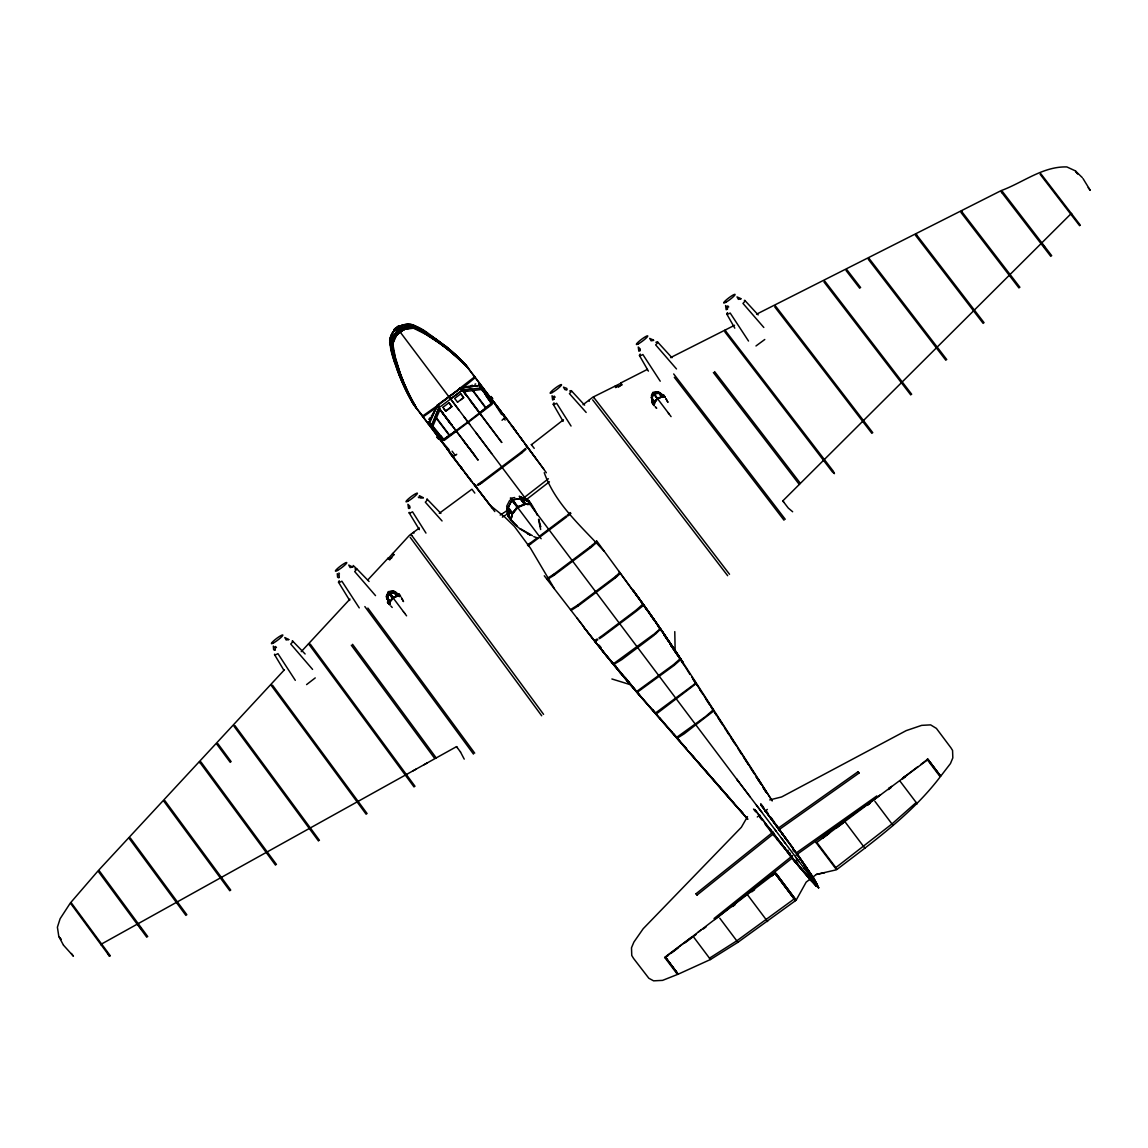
<?xml version="1.0" encoding="UTF-8"?>
<svg xmlns="http://www.w3.org/2000/svg" width="1148" height="1148" viewBox="0 0 1148 1148"><rect width="100%" height="100%" fill="white"/><g stroke="black" fill="none" stroke-linecap="round" stroke-linejoin="round"><path stroke-width="1.5" d="M511.104 519.169L512.022 513.931L508.004 508.908L508.636 516.227L511.19 519.126L511.979 513.945L508.205 508.98L508.851 516.299L511.19 519.126L508.636 516.227M528.539 501.231L521.68 498.605L528.539 501.231L530.692 504.417L525.425 503.843L521.694 498.82L528.539 501.461L530.577 504.532L528.539 501.461L521.694 498.82M451.795 455.153L413.251 404.067A208.735 206.597 -38.1 0 1 396.849 368.91C392.186 355.005 382.428 333.437 401.269 325.558C418.36 320.55 431.763 337.856 445.137 345.806A210.773 208.62 -38.1 0 1 465.6 364.634L504.144 415.719M391.267 342.391L392.214 345.821M391.468 344.859C390.736 331.112 408.401 320.794 419.637 329.634M653.643 340.396L651.088 340.812L649.696 338.387L653.556 340.109M740.962 298.925L738.408 299.341L737.016 296.916L740.862 298.623M787.915 850.123L789.221 854.743L811.076 880.703L818.624 887.791L813.932 878.493L797.702 854.514M789.982 853.093L791.288 857.24M460.248 388.196L479.477 385.455L480.653 387.967M459.186 388.785L474.655 376.845M462.529 389.99L459.946 388.153L469.475 386.144M479.477 385.47L460.563 388.053M275.204 649.768L275.29 648.146L273.339 646.137L273.626 649.711L274.889 650.313M339.162 577.315L339.248 575.679L337.282 573.684L337.584 577.243L338.847 577.86M409.807 507.861L408.516 508.478L407.927 504.302L409.879 506.297L409.492 508.478M660.645 393.276L658.019 391.985L653.456 392.673L657.933 399.188L652.853 393.133L651.59 395.931M393.52 597.807L397.38 596.185L393.592 591.163L389.029 591.837L393.491 598.366L388.426 592.296L386.503 596.472L390.306 601.509L392.932 598.237M447.002 449.083L448.366 450.561M514.691 497.529L511.491 498.16L518.265 508.277L510.401 498.993M654.518 403.852L654.044 405.273L652.437 403.335L651.863 399.002L654.46 402.274L654.532 403.852L651.978 399.059L652.538 403.364L654.116 405.23L652.566 403.379M389.832 604.221L390.004 601.437L387.536 598.208L387.981 602.499L389.631 604.408L389.976 601.466L387.507 598.208L388.096 602.542L389.66 604.393L388.11 602.542L387.536 598.208L390.062 603.016L390.004 601.437M654.231 405.101L654.432 402.302L651.863 399.002M389.76 604.264L389.99 603.073M492.334 400.365L491.559 403.551L467.867 421.933L443.673 439.612L440.344 439.526M389.904 340.526L392.889 333.063M392.056 343.41C393.549 330.696 410.08 322.315 420.484 330.71M392.257 343.424L393.577 338.789M499.796 409.592L500.341 410.64M425.176 333.408L414.902 327.08M431.763 424.846L429.51 423.024M431.634 424.99L438.723 407.999L437.431 404.67L438.665 407.956L474.712 455.254M431.691 425.076L427.745 421.804L428.032 423.181L431.906 426.267L438.78 407.899L462.414 390.09L471.656 389.029M657.374 399.074L654.747 402.345L650.945 397.323M439.914 409.606L438.507 407.597L440.115 409.348L432.466 427.085L441.75 438.966M653.786 394.324L651.964 398.069L654.862 401.857L657.13 398.758L654.862 401.857M657.058 398.629L655.164 401.499M458.841 389.316L437.56 405L429.582 423.038L431.763 424.86M651.461 395.572L652.853 392.487L657.876 391.755L660.531 393.09M392.286 598.524L389.258 593.387L387.522 597.233C389.603 607.909 396.261 591.521 390.406 601.021M396.103 592.268L393.448 590.933L388.426 591.651L386.331 596.271L386.862 599.199M389.459 593.645L387.522 597.233M394.438 329.132C393.018 332.145 402.144 325.271 398.83 325.817M399.102 326.176L394.065 329.691L398.37 326.965M400.336 327.237L399.332 328.472M438.938 407.727L437.732 404.957L428.261 423.87M747.491 816.644L741.35 827.292L643.181 928.732L633.868 942.121L631.5 947.774L631.759 955.48L633.553 958.422L648.835 978.254L653.585 980.837L662.568 980.378L677.492 974.465L664.606 957.289M436.599 407.052L432.394 414.6M643.999 605.642L643.196 604.824L648.95 612.759M517.317 508.119L512.482 513.974L506.655 506.254L509.64 500.442M508.263 507.316L511.649 500.657L508.263 507.316L512.726 513.156L516.93 507.646L512.553 512.984M516.815 507.43L513.256 512.482M491.674 403.235L483.71 391.942M479.778 413.122L491.932 402.819M492.004 403.02L482.605 389.33L463.706 391.712L501.762 442.367M530.304 504.618L525.54 503.714M431.304 416.193L431.892 415.332M434.274 339.119L428.907 335.116M430.227 417.585L428.778 419.393M682.802 662.382L666.314 638.03M567.069 389.789L566.825 388.411L563.481 387.149L564.873 389.574L566.394 389.933M816.931 842.56L837.122 869.309C873.8 841.269 912.029 813.932 940.226 776.823L927.584 760.076M747.779 819.069L712.377 778.416M528.023 504.589L525.454 503.8L521.68 498.605M284.417 669.801L98.226 870.686L70.329 903.031L60.112 918.73L57.4 927.225L58.806 936.424L63.37 945.005M301.25 651.648L349.968 599.084M367.762 579.97L388.053 558.229L389.803 559.865M388.885 559.406L388.211 558.488L409.434 535.327L419.379 527.994M392.659 553.723L393.965 554.699L389.488 559.449L388.053 558.229M696.305 683.49L657.747 712.894L655.953 713.884L652.423 709.464L655.953 713.525M713.31 709.78L705.489 716.596L676.502 737.504M643.54 605.355L637.183 610.506A16.144 2.296 -37 0 1 634.5 612.587L604.939 634.844A16.144 2.296 -37 0 1 602.198 636.853L599.529 638.675M660.157 628.846L654.776 633.466M659.971 629.606L655.365 634.241M596.3 541.426L594.291 543.334M619.762 572.536L616.203 575.865M620.351 573.326L616.777 576.655M642.837 604.164L636.595 609.717A16.144 2.296 -37 0 1 633.911 611.798L604.35 634.069A16.144 2.296 -37 0 1 601.609 636.078L598.94 637.901M597.204 541.87L594.879 544.109M527.348 447.964L525.282 444.29M665.811 636.896L683.16 663.171M394.223 329.62L395.256 328.299M399.26 326.075L397.05 328.012A18.655 18.468 -38.1 0 0 389.846 340.339L390.937 347.959M393.721 331.657L397.165 328.199L406.162 324.597M504.69 417.671L502.035 420.254M504.144 418.331L505.235 417.111L517.705 433.815M548.385 478.759L522.512 498.863M549.418 481.773L525.655 500.169M525.425 448.466L521.508 451.867M525.999 449.255L522.082 452.656M396.663 334.958L392.63 344.142A18.856 18.655 -38.1 0 1 413.868 328.156L416.236 328.773L413.237 324.956L410.884 324.31A18.856 18.669 -38.1 0 0 389.646 340.31M396.706 335.029L397.739 333.968M398.37 333.408L402.704 330.237M397.796 334.039L404.254 329.376L413.883 328.141M457.492 390.133L459.918 388.383L462.257 390.191L459.76 387.837L462.515 390.062L480.883 388.024L492.363 401.456L491.861 399.576L480.237 385.168L482.002 388.799L491.889 401.111L491.473 399.317L480.007 384.68M899.759 780.798L916.176 802.495L891.967 823.948L835.844 867.587M661.334 396.964C650.371 399.935 668.567 397.682 658.464 393.161L654.288 393.764L658.521 393.276M655.307 713.152L693.622 684.782L695.774 682.673L692.89 678.985L696.779 684.997M396.892 596.156L393.29 597.477L389.861 592.942L394.037 592.339L396.892 596.156L394.037 592.339M689.144 751.997L733.572 802.696M396.806 596.056L393.19 597.376L393.979 597.233M570.369 512.582L567.241 515.208M570.943 513.357L567.815 515.997M593.43 544.095L591.981 545.343M594.004 544.884L590.847 547.524M620.336 672.541L600.849 648.907L621.011 673.302L618.083 669.571M620.494 672.427L639.379 695.085M626.851 680.233L624.598 677.234L627.009 680.104M628.874 682.816L626.952 680.032L628.961 682.744M634.815 689.388L635.389 690.393M615.974 576.066L614.582 577.229M616.548 576.856L615.156 578.032M591.837 545.458L590.259 546.749M492.133 404.326L444.262 440.387L440.961 440.387L438.565 437.302M613.161 663.989L653.929 634.155M616.232 666.471L613.764 664.448L621.771 659.626L654.518 634.93M395.185 328.644L396.634 327.481M315.241 677.908L306.588 684.595M520.188 498.619L512.74 499.825L520.073 498.419L524.478 504.302L518.035 506.828L523.689 504.632M614.324 577.444L577.674 605.096M614.912 578.233L578.262 605.871M520.618 452.585L521.364 451.982M521.192 453.374L521.938 452.771M774.211 833.261L697.08 895.038L696.477 894.435L696.047 893.747L773.192 831.956M714.056 918.529L792.565 855.647M714.759 919.548L792.22 858.058M673.618 664.563L680.204 658.708L671.035 645.793M674.206 665.338L680.793 659.483L677.908 655.809M520.475 452.699L481.945 481.672M521.049 453.489L482.533 482.447M590.115 546.864L554.082 574M590.675 547.653L554.685 574.775M594.965 641.158L595.726 642.062L594.865 641.287M460.563 399.877L463.491 397.595L460.75 393.965M673.46 664.692L636.58 691.57L625.488 677.894M462.328 388.182L475.243 377.62L472.359 373.947M566.151 516.069L540.105 535.714M566.739 516.858L530.778 543.894M544.267 575.779L584.289 627.526M674.048 665.467L637.169 692.344M764.783 339.492L755.972 345.964M479.835 412.864L485.819 408.214L472.546 390.492M531.409 444.735L563.453 419.781M583.041 404.727L592.842 397.194L620.953 383.188L621.642 384.092M732.324 906.045L735.079 903.935M732.625 906.547L735.38 904.466M459.501 389.115L442.267 402.116M511.42 426.209L512.668 426.855M513.859 428.405L511.879 425.851M698.242 932.119L700.911 929.995M775.574 872.896L664.864 957.676M751.84 891.838L754.609 889.729M486.034 395.486L482.002 388.799M486.293 392.803C488.201 398.815 483.796 387.134 480.912 386.689M503.168 413.868L515.811 430.916M618.313 387.22L620.322 385.699M696.162 934.429L693.306 936.61L710.483 959.498L737.891 942.307L795.521 900.649L775.718 874.216M703.279 929.005L706.135 926.838M764.812 811.335L767.352 809.412M902.486 778.229L905.298 776.105M902.543 778.287L917.955 766.606M920.768 764.468L927.771 759.158L940.671 776.249L950.472 763.535L952.826 757.867L952.567 750.433L951.003 747.908L936.409 728.406L930.626 724.876L921.657 725.364L906.217 730.616L781.63 796.956L769.72 799.912M812.554 877.316L816.371 874.432L836.591 869.754L815.97 842.445M450.49 398.944L462.457 390.047M390.837 558.559L391.841 557.799M902.687 778.904L905.456 776.809M794.229 898.927L795.521 900.649L775.374 873.786L794.229 898.927L736.786 940.829L709.478 958.178M418.288 329.117L438.866 342.362A208.735 206.597 -38.1 0 1 468.097 367.848M392.874 349.781L392.3 348.691L397.524 366.8L392.358 350.083M397.926 368.666L400.609 376.128M435.91 340.052L443.2 345.505A201.287 199.221 -38.1 0 0 429.711 336.134M404.326 385.054L404.914 386.144L402.675 381.236M449.887 350.743L450.805 351.575L447.433 349.049M412.146 401.326C414.241 405.115 400.796 379.213 407.971 392.3M452.499 352.694L460.118 359.841M407.784 392.386L406.392 388.942M457.119 390.664L437.804 405.043L438.966 404.196M463.505 391.841L462.199 389.746M436.814 437.288L438.88 439.239L437.187 437.001M491.043 396.447L492.736 398.686L490.942 397.079M449.141 449.844L439.655 438.895L453.087 456.488L450.188 453.116M505.134 417.298L491.99 399.547L505.134 417.298L502.207 413.567M470.264 479.649L469.446 478.659L470.393 479.548M537.264 537.852L530.189 543.119M664.922 635.59L672.9 647.271M620.853 673.101L618.6 670.547L620.379 672.599M669.643 643.311L671.738 646.424L669.657 643.339M673.962 649.036L671.738 646.41M440.904 403.135L422.622 416.035M757.293 816.989L759.847 815.08M668.351 955.337L665.51 957.36L678.167 974.207L710.483 959.498M671.121 953.256L678.052 948.047M684.997 942.852L691.928 937.643M436.656 432.81C436.283 433.901 434.963 428.635 429.079 423.698L439.555 438.421L441.205 439.282L432.122 426.382L428.032 423.181M450.217 453.747L462.07 469.058M666.055 956.284L691.397 937.313M810.014 879.239L806.183 882.109L796.095 900.247L775.833 873.284M873.728 799.754L880.573 794.66M888.437 789.551L891.293 787.399M439.153 405.66L423.21 416.824L419.738 412.362M459.329 465.428L461.754 467.652M595.597 642.105L594.922 641.244M838.729 825.57L835.888 827.679L838.743 825.584M816.3 842.804L928.043 759.459L940.671 776.249L927.455 758.814M822.542 838.399L829.502 833.161M836.505 827.966L843.522 822.772M455.871 430.916L449.743 435.393L436.441 417.8M456.129 430.931L442.468 440.043L433.643 428.448M450.934 454.048L463.218 470.522M869.51 802.796L866.726 804.863L869.553 802.839M439.268 513.314L471.928 489.206L474.827 493.095M507.746 509.985L504.446 512.338M633.151 590.732L596.558 540.722M508.105 513.343L506.713 514.318M777.655 828.598L858.001 771.757L858.546 772.36L858.977 773.106L778.631 829.947M796.497 852.763L876.842 795.923M795.995 855.145L877.617 796.884M529.257 543.765L529.989 543.262M529.859 544.539L530.591 544.037M553.164 574.646L553.924 574.115M553.766 575.421L554.513 574.89M577.401 605.297L570.513 609.631M578.004 606.058L571.144 610.377M396.491 327.295L398.155 326.419M398.126 329.447L395.845 330.882M660.043 628.674L658.148 626.22M481.012 482.304L481.787 481.773M481.615 483.078L482.39 482.547M529.07 543.908L527.463 544.984M529.673 544.669L528.051 545.759M553.006 574.761L547.122 578.463M553.594 575.535L547.295 579.453M480.869 482.404L479.233 483.495M481.471 483.179L479.835 484.269M504.015 512.625L500.184 515.065M504.905 515.552L505.794 514.95M666.859 638.532L665.065 635.805M678.525 656.469L679.171 657.043M756.231 776.751L761.167 784.156L756.216 776.737L760.048 782.764M479.089 483.581L477.439 484.614M479.692 484.356L478.027 485.389M504.029 516.112L502.379 517.145M455.899 454.795L456.746 454.264M471.957 481.586L452.886 456.545L455.957 454.866M664.577 397.294L663.401 395.056L664.764 397.179L663.401 395.185L659.383 393.319L661.836 396.706L664.549 397.308L661.865 396.677L659.383 393.319L663.401 395.199L659.411 393.477M400.135 596.486L398.959 594.391L394.955 592.497L398.959 594.348L400.351 596.357L398.959 594.377L394.969 592.669L397.409 595.869L400.107 596.501L397.395 595.884L398.959 596.329M597.261 638.962L594.521 640.541M597.85 639.737L595.224 641.273M398.786 330.265L407.698 326.635L414.83 327.252M399.533 331.227L403.68 328.644L413.309 327.41M389.603 342.75L392.602 346.567L392.544 344.027A18.856 18.655 -38.1 0 1 399.906 331.686L404.268 329.376M413.165 770.796L416.294 769.045M424.114 764.697L427.243 762.961M397.796 326.391L399.346 325.759M476.52 486.264L473.349 483.408M453.618 456.244L452.929 456.617L449.327 451.824M615.529 387.163L621.872 385.082M620.767 382.958L621.556 384.666L620.767 382.958L647.271 369.455M670.561 357.616L734.548 325.286M756.647 314.136L1001.214 190.582C1022.825 182.69 1042.829 166.23 1066.851 166.934L1075.303 170.837L1082.248 177.553M402.876 328.113L403.622 329.074M511.865 514.017L512.008 516.643M666.514 637.771L649.825 613.592M474.928 384.25L475.717 383.92M470.58 385.828L472.416 385.226M404.211 329.304L409.004 328.127M442.454 439.885L443.559 439.598L440.602 436.025M816.371 874.432L824.68 872.724M464.423 387.364L460.592 388.225M519.24 506.34L517.848 506.641L512.74 499.825M518.379 507.316L525.325 504.302L519.499 496.582L528.424 500.485M394.195 592.583L389.861 592.942M657.962 398.629L661.822 396.993L658.019 391.985M447.132 449.255L447.993 450.073M408.444 327.582L413.28 327.596M407.784 324.611L413.352 325.257L436.412 339.464A209.094 206.941 -38.1 0 1 465.557 364.921L471.857 373.272M407.669 326.434L412.548 326.448A18.856 18.655 -38.1 0 0 391.31 342.448L395.156 333.537L396.347 334.57L395.457 333.523M482.576 389.459L491.373 403.637L486.121 407.971L472.99 390.492M501.662 414.571L491.904 399.547L499.667 409.42M793.125 850.711L794.674 851.113M525.468 503.785L528.137 504.46M611.898 678.97L631.199 684.926L607.292 656.441M663.401 397.136L661.836 396.706L659.397 393.448M398.916 596.372L394.955 592.497M387.981 602.499L387.507 598.208M533.763 536.633L537.537 537.967M519.269 496.209L526.817 499.567M520.259 528.64L532.457 535.7M428.678 423.354L439.483 438.378L441.191 439.268M527.693 533.763L530.046 534.968L519.987 528.855M813.961 881.793L818.639 887.791L813.789 881.176L807.876 876.268L794.416 860.541L769.16 827.981L787.499 851.873L780.052 842.187M527.75 533.404L530.06 534.624M439.483 438.378L441.463 439.799L431.662 425.047M439.655 438.895L441.406 439.828M417.872 327.668L410.855 324.511A18.655 18.468 -38.1 0 0 398.456 327.223M416.136 328.658L420.972 331.327M419.594 329.576L424.329 332.332M420.297 330.753L425.664 334.025M858.977 773.106L858.001 771.757M792.364 858.532L809.57 879.009L818.624 887.791C812.339 877.761 800.17 871.289 796.023 860.039M815.941 885.682L818.094 887.002L813.989 878.507L798.477 856.236M422.564 330.366L427.185 333.207M424.286 332.274L450.059 350.614M425.076 333.293L429.797 336.249M425.564 333.91L430.285 336.866M696.047 893.747L697.08 895.038M429.596 336.292L434.848 339.851M798.233 865.578L816.099 884.606M431.748 336.192L436.24 339.32A208.506 206.382 -38.1 0 1 465.442 364.777M434.762 339.736L439.354 342.979M816.271 884.864L798.247 865.42L754.724 809.44L773.192 833.778M438.665 342.405L441.98 344.845M442.339 344.701L450.805 351.575M443.085 345.663L446.342 348.203M459.674 387.924L462.185 390.176M392.501 553.465L393.965 554.699M792.651 511.764L788.289 508.076L782.793 500.901L1071.342 213.442L1071.83 214.073M452.326 352.809L456.014 356.067M454.02 354.589L468.025 367.719M353.154 565.476L355.823 567.973M418.288 497.084L419.106 497.859M744.923 300.518L758.168 314.911M657.603 341.989L671.967 357.731M571.388 390.751L584.633 405.144M792.766 848.501L810.531 873.944M427.271 499.294L440.889 513.429M356.626 568.676L369.068 581.505M292.683 641.129L305.124 653.973M459.358 358.879L463.979 363.859A210.328 208.175 -38.1 0 0 447.562 348.892M435.063 431.39L429.409 423.454L441.119 436.527M655.537 407.095L656.685 408.286L655.235 406.751M390.765 605.914L392.214 607.464M604.135 551.284C582.122 526.932 555.46 504.532 544.252 472.66M727.732 305.87L728.707 306.975M554.197 396.103L555.173 397.208M275.491 646.482L276.467 647.572M728.707 797.487L742.9 813.473M739.47 809.369L743.014 813.372M730.946 800.343L747.664 819.241M615.141 386.144L615.744 387.651M659.483 717.572L686.518 748.668M692.388 755.427L694.741 758.139M698.271 762.2L702.978 767.596M705.331 770.308L710.024 775.718M636.781 691.77L663.544 722.551M668.193 727.904L671.695 731.922M675.182 735.94L679.831 741.292M682.156 743.961L686.82 749.314M584.059 627.54A1490.793 1475.682 -38.1 0 0 639.838 695.674L731.161 800.3M639.852 695.702L731.032 800.457M586.169 412.433L569.437 393.649A11.322 1.607 -37 0 0 569.681 391.038M442.052 520.962L425.32 502.178A11.322 1.607 -37 0 0 426.712 499.193M508.162 508.966L508.794 516.284L511.247 519.097M786.538 850.898L790.886 856.064L780.683 843.091M631.529 685.327L636.58 691.57M619.432 671.609L640.053 695.631M432.638 425.965L437.675 432.064M437.288 432.021L443.745 439.713M793.512 859.895L816.314 886.285L813.487 882.798M441.248 436.384L443.802 439.469L449.428 435.609L436.24 418.173M606.747 656.039L606.13 655.365M606.689 656.096L606.101 655.321M506.813 509.21L507.732 515.753L511.133 519.929M611.382 661.435L613.419 664.046M777.383 839.791L782.879 846.55M602.872 651.002L605.082 653.729M652.882 404.225L654.087 405.718M389.617 604.881L387.407 602.14L387.909 602.887M782.204 845.1L795.334 862.177M481.672 389.057L480.495 386.632L485.618 393.979M599.113 645.162L601.236 647.816M769.964 830.348L774.197 835.744M764.97 824.006L777.684 840.207M583.514 626.851L602.427 650.6M588.752 400.465L589.34 401.226M492.923 401.111L473.579 375.496M502.551 413.682L505.292 417.183M521.766 439.254L522.426 440.344L513.644 428.477M653.599 619.533L654.303 620.078M659.411 627.726L660.287 628.76M664.061 634.944L666.988 638.69L649.036 612.601M671.68 646.338L674.106 649.251M711.129 707.154L713.841 710.598L712.822 711.66L684.251 733.787L677.148 738.236L673.79 734.046M797.587 854.686L810.689 874.145L813.832 881.248L801.792 860.842M792.708 858.345L794.416 860.541M405.488 388.096L406.234 389.057M450.159 452.757L453.087 456.502M614.223 664.075L611.97 662.209M413.352 532.371L413.94 533.131M524.478 504.302L523.675 504.675L524.363 504.087L520.073 498.419M594.262 398.069L593.487 397.065L594.119 397.911M960.905 212.366L1018.994 287.99M846.951 269.794L860.627 287.56M846.033 270.498L859.723 288.263M824.838 281.188L911.684 394.252M823.92 281.891L910.766 394.955M774.713 306.889L810.244 353.067A292.826 0.761 52.4 0 1 819.084 364.576L871.877 433.384M844.928 821.71L864.932 848.243M531.251 444.52L534.222 448.351M1002.52 191.644L1051.712 255.688M1001.601 192.347L1050.807 256.391M916.319 234.493L984.08 322.703M915.415 235.197L983.162 323.406M869.18 258.558L946.77 359.568M868.275 259.261L945.852 360.271M724.833 331.887L764.281 383.174A320.636 0.832 52.4 0 1 774.039 395.888A300.231 0.789 52.4 0 1 832.386 471.943L834.438 473.636L833.319 471.211A300.231 0.789 52.4 0 0 774.972 395.156A320.636 0.832 52.4 0 0 765.214 382.456L724.976 330.165L725.507 330.868M594.549 398.428L644.358 463.189A357.559 0.933 52.5 0 1 653.973 475.731L656.613 479.161A343.639 0.89 52.5 0 1 729.525 574.273M592.669 399.863L654.733 480.596A343.639 0.89 52.5 0 1 727.66 575.708M483.581 390.837L491.459 401.527M783.453 846.636L785.95 849.864M473.78 483.968L490.512 505.665L504.847 517.131L514.361 526.372L530.462 548.184L554.427 588.723M577.057 618.126L583.442 626.421M1040.791 173.692L1080.34 225.18M1040.088 174.223L1079.637 225.726M714.587 371.608L737.303 401.154A332.576 0.861 52.4 0 1 745.425 411.745L747.664 414.643A312.127 0.818 52.4 0 1 799.955 482.806L799.295 484.47L798.735 483.739A312.127 0.818 52.4 0 0 746.444 415.576L744.205 412.677A332.576 0.861 52.4 0 0 736.083 402.101L713.382 372.54M673.689 373.961L708.99 419.895A345.864 0.904 52.4 0 1 717.586 431.074L719.94 434.131A325.558 0.847 52.4 0 1 785.232 519.269M674.307 377.29L707.771 420.828A345.864 0.904 52.4 0 1 716.366 432.007L718.72 435.078A325.558 0.847 52.4 0 1 784.012 520.202M460.807 467.437L494.817 511.578M464.969 472.89L471.555 481.442M456.531 746.659L457.392 747.764M1075.762 171.439L1077.628 173.865M1088.189 187.641L1090.241 190.338L1082.995 178.528M1042.054 243.735L1045.053 247.638M1019.912 287.287L961.364 211.074L961.952 211.863M872.781 432.681L819.988 363.873A292.826 0.761 52.4 0 0 811.162 352.364L775.259 305.712M778.818 828.956L792.924 847.784M474.11 484.399L492.449 508.277M1077.412 173.621L1075.533 171.138M1001.171 191.788L1001.86 192.677M916.678 234.967L915.874 233.905M448.882 396.648L458.755 409.779M499.38 409.362L500.715 411.127M750.161 796.899L736.6 779.018L781.917 838.801M756.389 805.107L761.913 812.368M753.533 809.067L755.614 811.78M759.761 817.218L761.841 819.945M652.853 392.487L669.112 414.026M874.905 801.304L893.072 825.426M450.547 399.03L448.983 396.792M444.118 409.205L445.668 411.257L451.968 406.622L448.997 402.69L442.798 407.468M439.899 409.764L451.738 425.104M500.241 410.496L501.561 412.247M501.159 411.716L503.025 414.198M787.471 841.125L760.823 804.848L777.813 827.636M448.911 402.905L451.695 406.579L445.711 410.984L442.956 407.353M510.43 497.902L539.847 536.977M439.914 409.219L442.884 413.022M439.813 409.305L469.302 448.423M508.004 508.908L511.965 513.96L511.865 516.715M447.878 449.93L449.212 451.681M448.811 451.15L450.676 453.618M767.596 921.543L747.649 894.981M737.891 942.307L719.753 918.17M388.426 591.651L403.522 611.755M502.781 413.854L503.556 414.887M462.099 389.832L466.461 395.256M463.39 391.54L466.217 395.443M457.607 402.13L454.608 398.471L460.836 393.735L463.749 397.624L457.449 402.245M781.343 838.011L785.476 843.507M400.049 331.887L449.901 398.098M450.619 398.93L469.676 424.286M795.722 857.14L799.352 861.947M813.774 881.19L810.244 876.441M803.858 867.945L811.249 877.775M774.67 829.172L776.12 831.095M442.741 412.964L451.91 424.975M463.318 440.617L478.128 460.161L469.417 448.351M763.822 327.467L742.971 303.416A11.322 1.607 -37 0 0 744.349 300.417M748.525 341.042L730.185 313.045A11.322 1.607 -37 0 1 727.545 312.6M676.502 368.953L655.651 344.888A11.322 1.607 -37 0 0 655.895 342.276M660.229 381.208L642.866 354.517A11.322 1.607 -37 0 1 640.225 354.072M668.021 412.548L671.078 416.624M480.596 386.733L485.748 393.577M463.921 391.669L481.141 414.772M470.206 400.752L501.647 442.454M782.864 840.035L804.447 868.72M463.849 416.595L528.008 501.834M531.18 506.067L738.867 782.032M475.76 432.366L491.645 453.532M451.609 425.262L446.515 418.532M776.593 874.245L796.095 900.247L776.378 873.929M430.486 424.473L435.637 431.318M439.799 438.852L413.524 404.11A209.094 206.941 -38.1 0 1 397.136 369.039L389.875 342.951M375.525 595.625L354.689 571.561A11.322 1.607 -37 0 0 354.919 568.963M359.252 607.895L341.889 581.204A11.322 1.607 -37 0 1 339.263 580.759M312.572 669.399L290.731 644.028A11.322 1.607 -37 0 0 292.123 641.043M295.309 680.348L277.945 653.657A11.322 1.607 -37 0 1 274.645 654.188M525.712 444.85L536.016 458.741M539.56 536.604L541.153 538.728M403.407 611.611L404.77 613.419M778.043 827.88L765.199 810.631L786.165 838.958L774.843 823.704M411.788 535.528L411.027 534.509L411.658 535.37M404.627 613.233L406.579 615.83M916.176 802.495L917.166 803.83M412.075 535.886L472.546 617.825A343.639 0.961 53.6 0 1 543.578 714.357M410.166 537.293L458.698 603.03A357.559 1.004 53.6 0 1 468.068 615.744L470.637 619.231A343.639 0.961 53.6 0 1 541.669 715.764M272.492 685.155L307.09 732.037A292.826 0.818 53.6 0 1 315.686 743.717A273.626 0.761 53.6 0 1 367.102 813.588M234.895 725.536L265.748 767.366A269.995 0.761 53.6 0 1 273.439 777.799L319.445 840.322M233.962 726.225L264.829 768.055A269.995 0.761 53.6 0 1 272.507 778.488L318.513 841.01M217.847 743.646L231.164 761.669M216.915 744.32L230.246 762.358M200.914 761.899L276.453 864.458M199.982 762.588L275.52 865.133M130.298 837.968L186.851 914.741M99.402 870.973L147.733 936.567M98.484 871.662L146.8 937.256M71.348 902.916L110.308 955.796M70.645 903.447L109.605 956.327L107.582 953.601M63.499 945.191L73.415 956.198L71.391 953.471M760.765 803.629L763.822 807.747M765.86 810.488L767.897 813.229M310.276 644.114L348.691 696.176A320.636 0.89 53.6 0 1 358.205 709.091A300.231 0.832 53.6 0 1 415.016 786.294M164.781 800.543L230.748 890.102M163.848 801.232L229.815 890.791M59.265 937.041L60.887 939.236M782.821 500.901L783.654 502.035M519.8 436.671L543.994 469.46M367.877 608.081L400.48 652.279A345.864 0.961 53.6 0 1 408.832 663.63L411.127 666.744A325.558 0.904 53.6 0 1 474.712 753.16M364.849 606.575L399.231 653.198A345.864 0.961 53.6 0 1 407.597 664.549L409.893 667.662A325.558 0.904 53.6 0 1 473.478 754.078M352.551 644.315L374.664 674.307A332.576 0.933 53.6 0 1 382.571 685.055L384.752 687.996A312.127 0.875 53.6 0 1 435.666 757.192L436.211 757.938L434.432 758.111A312.127 0.875 53.6 0 0 383.504 688.915L381.337 685.973A332.576 0.933 53.6 0 0 373.43 675.225L351.302 645.219M101.297 945.048L100.823 944.417L456.545 746.63L460.52 752.026M60.069 938.117L61.088 939.495M513.386 427.831L546.348 472.761M185.919 915.43L129.021 838.212M138.004 924.642L140.917 928.603M618.829 571.274L639.422 599.543M460.506 752.026L464.223 759.129M200.326 763.076L199.465 761.899M504.13 418.704L505.134 420.068M779.119 829.315L795.808 852.361L779.119 829.315L782.721 834.28M309.07 644.502L308.554 643.798L347.744 696.879A320.636 0.89 53.6 0 1 357.243 709.78A300.231 0.832 53.6 0 1 414.055 786.997M452.111 451.193L455.139 455.369M632.692 589.799L650.313 614.539M483.179 391.669L481.471 389.172M770.954 817.347L774.642 822.528M775.976 824.307L777.985 827.091M271.186 685.37L306.157 732.725A292.826 0.818 53.6 0 1 314.753 744.406A273.626 0.761 53.6 0 1 366.169 814.276M640.441 600.964L647.501 610.808M663.63 395.012L665.237 397.28M399.188 594.205L400.796 596.486M485.762 395.443L489.12 400.336M791.876 846.88L795.779 852.433M799.668 857.986L810.56 874.073M531.409 504.661L528.324 500.241L529.271 501.36A58.72 58.117 -38.1 0 1 530.893 503.541M649.495 613.692L654.475 620.896M657.445 625.23L661.42 630.998M489.292 400.236L491.617 403.651M419.35 529.644L409.19 512.912M349.695 600.461L338.545 582.294M283.771 670.03L274.602 654.747M507.732 515.753L508.55 516.973A58.72 58.117 -38.1 0 0 519.8 528.64M664.362 635.418L668.308 641.316M673.015 648.132L684.136 665.453M673.575 649.352L677.377 655.106M817.433 884.563L811.435 875.465M805.322 865.635L817.792 886.773M571.044 426.037L556.651 403.278A11.322 1.607 -37 0 1 554.01 402.833M671.25 645.807L675.168 651.806L674.78 631.615M425.965 533.088L412.534 511.821A11.322 1.607 -37 0 1 409.233 512.352M758.713 779.607L683.261 662.97A1490.793 1475.682 -38.1 0 0 668.036 639.91M685.026 666.514L689.962 674.479M691.77 676.933L701.414 691.814M703.351 694.784L712.994 709.665M714.917 712.65L725.536 729.023M727.459 731.994L737.102 746.874M740.001 751.337L755.427 775.158M699.706 689.518L702.633 694.023M705.546 698.544L709.45 704.556M712.377 709.062L716.266 715.075M718.217 718.088L722.121 724.101M725.034 728.607L728.937 734.62M730.889 737.633L734.777 743.646M737.705 748.166L741.594 754.179M743.545 757.178L748.424 764.697M750.361 767.711L754.265 773.723M664.879 635.691L666.184 638.087M758.627 779.492L772.159 800.802M758.527 779.693L772.087 800.63M762.918 787.27L765.788 791.776M734.792 328.156L726.827 314.136M648.405 371.134L639.508 355.622M563.108 421.373L553.293 404.369M811.335 875.364L815.224 881.808M665.912 398.686L667.964 402.374L666.17 399.059M401.47 597.878L403.493 601.581L401.728 598.266M412.907 402.288L407.21 391.339M408.588 393.549L410.453 397.28M338.933 572.967L339.435 574.014M399.274 371.995L404.914 386.144M404.168 385.183L398.528 371.034M401.37 377.089L402.388 379.644M397.997 367.432L399.848 372.727A208.735 206.597 -38.1 0 0 416.25 407.884A207.932 205.779 -39.1 0 1 398.098 367.547L396.39 362.208M397.524 366.8L399.375 372.11A208.735 206.597 -38.1 0 0 415.777 407.267M396.72 365.781L398.528 371.034A208.735 206.597 -38.1 0 0 414.93 406.191M395.916 361.591L397.61 366.93M398.098 367.547L394.654 356.296M396.003 361.706L392.028 345.835M392.229 353.211L397.05 368.838A208.506 206.382 -38.1 0 0 413.424 403.953M538.527 519.47L540.651 529.529M538.842 519.355L540.622 527.004L540.105 524.406M395.041 357.085L392.501 346.452M393.348 351.058L394.553 356.468M491.473 399.317L491.875 401.097M393.262 351.216L392.157 343.525A18.856 18.655 -38.1 0 1 413.38 327.539M391.224 344.816L392.415 350.14M506.871 507.861L507.933 515.926L509.052 516.887A58.361 57.773 -38.1 0 0 511.491 520.03M508.277 509.009L508.837 516.299M439.268 342.85A208.735 206.597 -38.1 0 1 468.499 368.35M468.427 368.594A208.506 206.382 -38.1 0 0 439.239 343.123L425.549 334.197L413.854 328.328A18.655 18.468 -38.1 0 0 392.831 344.17L395.228 357.042L400.035 372.669A208.506 206.382 -38.1 0 0 416.423 407.77M395.113 363.715A196.193 194.156 -39.1 0 1 390.765 348.002M413.237 324.927A193.438 191.458 -38.1 0 1 427.3 333.035M445.137 345.806A210.529 208.376 -38.1 0 1 465.6 364.634M415.662 407.153A210.773 208.62 -38.1 0 1 403.235 382.284M416.164 407.77A208.735 206.597 -38.1 0 1 399.748 372.626M639.91 695.76A1490.793 1475.539 -38.1 0 1 584.145 627.655M438.034 341.272A208.735 206.597 -38.1 0 1 467.25 366.772M633.237 590.503A1490.793 1475.682 -38.1 0 1 667.074 638.475M517.016 525.77A58.361 57.773 -38.1 0 1 512.352 521.034M531.653 504.646A58.72 58.117 -38.1 0 1 533.131 506.928M533.82 508.105A58.72 58.117 -38.1 0 1 537.364 515.409M533.504 508.421A58.361 57.773 -38.1 0 1 534.781 510.745M288.751 639.565L286.168 639.981L284.804 637.527L288.751 639.565M352.694 567.098L350.111 567.528L348.748 565.074L352.694 567.098M423.339 497.715L420.756 498.132L419.393 495.692L423.339 497.715M553.924 399.317L552.633 399.963L552.044 395.787L554.025 397.768L553.924 399.317M640.139 350.556L638.833 351.188L638.259 347.026L640.24 349.006L640.139 350.556M727.459 309.085L726.167 309.73L725.579 305.555L727.545 307.535L727.459 309.085M389.359 593.487L387.622 597.333L389.359 593.487M394.596 329.777L399.935 326.061L394.596 329.777M774.154 873.958L771.341 876.111L774.168 873.972M891.479 786.466L888.739 788.504L891.522 786.524M869.911 803.327L867.127 805.365L869.897 803.313M658.407 398.083L657.632 398.198L658.407 398.083M394.094 592.454L389.918 593.057L394.094 592.468M481.959 388.555L478.773 383.375L481.959 388.555M665.984 957.934L665.323 957.059L678.167 974.207L665.984 957.934M766.907 793.182L763.09 787.169L766.878 793.196M652.451 402.518L651.978 399.059L652.451 402.518M638.489 343.769A7.103 1.004 -37 0 0 647.702 336.264A7.103 1.004 -37 0 0 639.996 340.526A7.103 1.004 -37 0 0 638.489 343.769M552.274 392.516A7.103 1.004 -37 0 0 561.487 385.025A7.103 1.004 -37 0 0 553.781 389.272A7.103 1.004 -37 0 0 552.274 392.516M725.809 302.283A7.103 1.004 -37 0 0 735.021 294.792A7.103 1.004 -37 0 0 727.315 299.04A7.103 1.004 -37 0 0 725.809 302.283M337.526 570.441A7.103 1.004 -37 0 0 346.739 562.936A7.103 1.004 -37 0 0 339.033 567.198A7.103 1.004 -37 0 0 337.526 570.441M408.171 501.059A7.103 1.004 -37 0 0 417.37 493.554A7.103 1.004 -37 0 0 409.664 497.816A7.103 1.004 -37 0 0 408.171 501.059M273.583 642.894A7.103 1.004 -37 0 0 282.781 635.404A7.103 1.004 -37 0 0 275.075 639.651A7.103 1.004 -37 0 0 273.583 642.894M683.333 663.056A1490.793 1475.539 -38.1 0 0 633.309 590.603A1490.793 1475.682 -38.1 0 1 683.347 663.085"/></g></svg>
